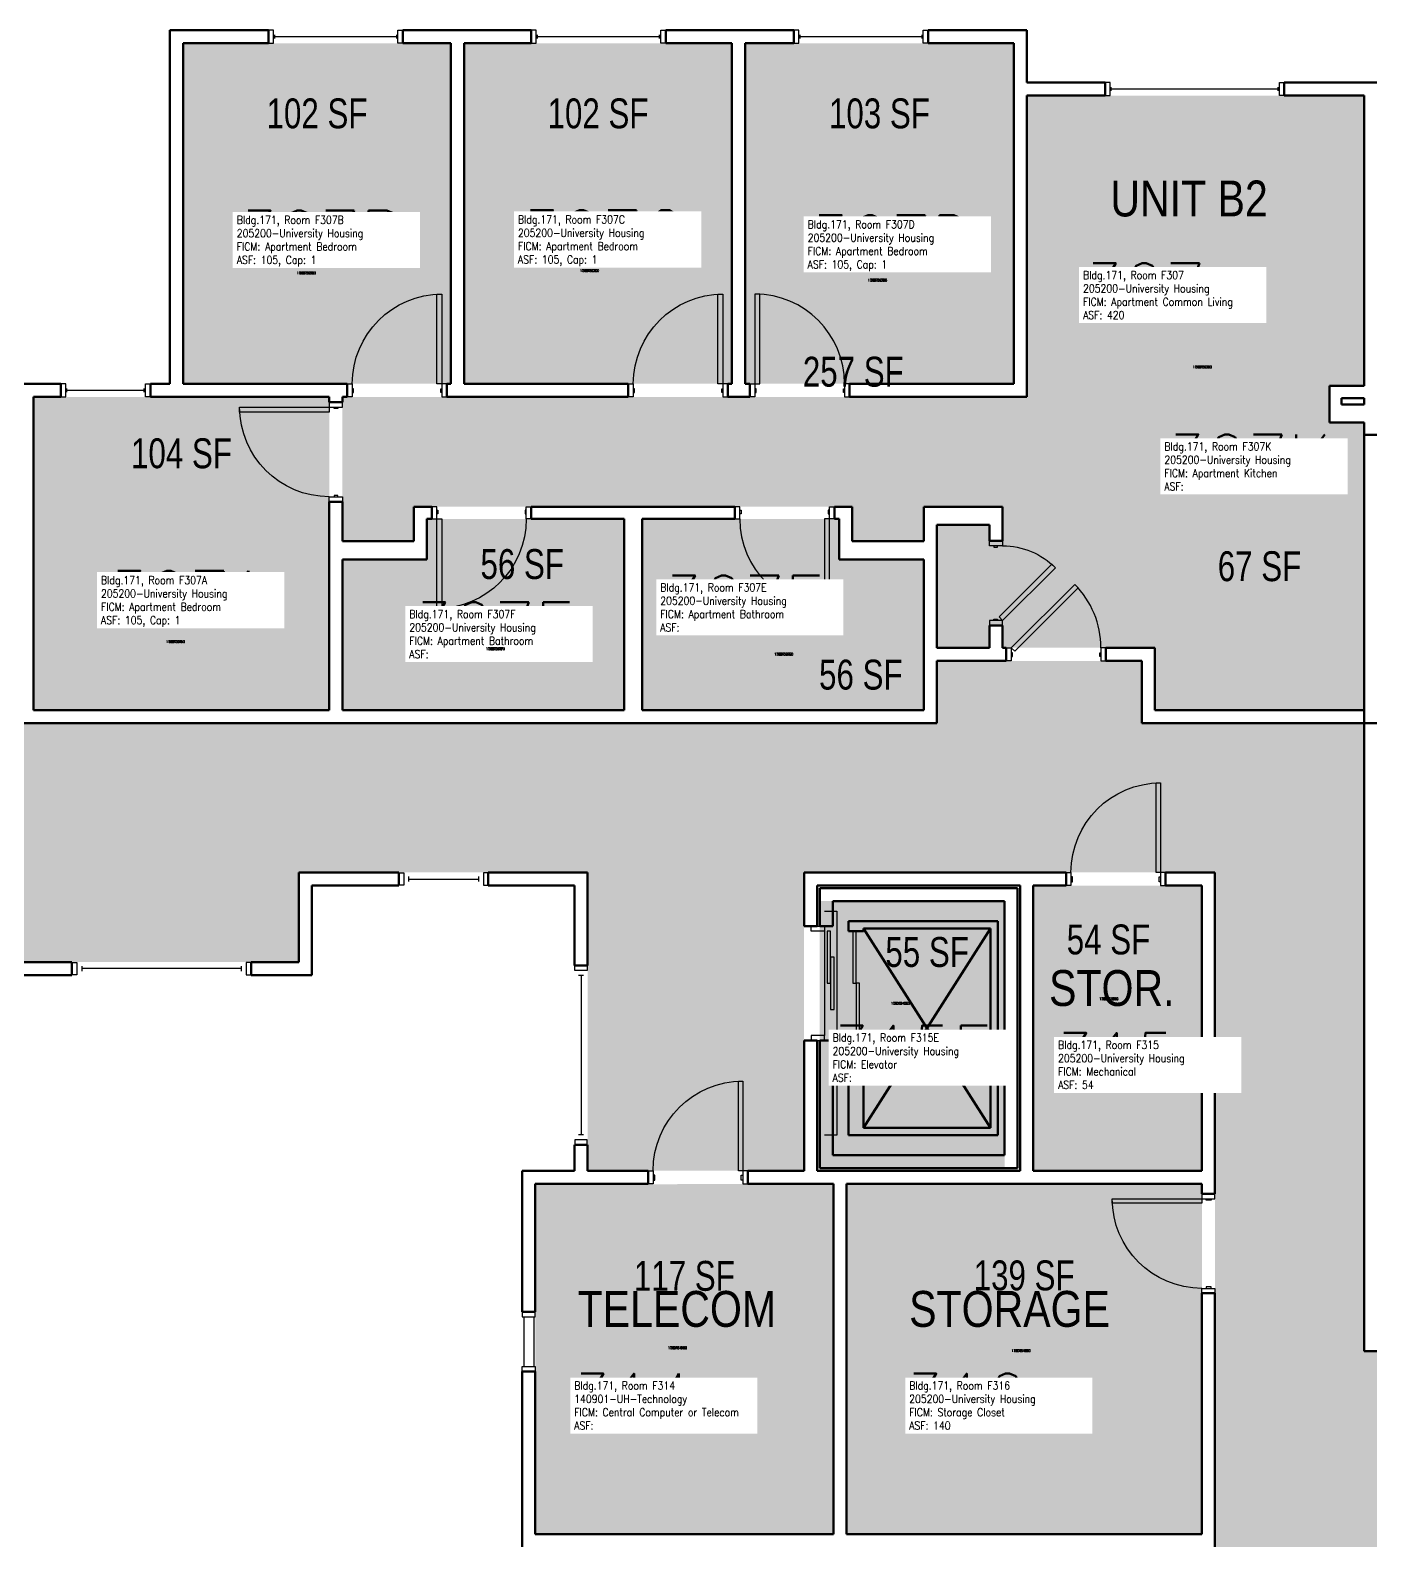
# Model space of a CAD drawing. Header units: inches. Extents: x -93 to 1643, y -75 to 1661.
# Drawn here: x 828 to 1366, y 1054 to 1661 of the extents above; entities that cross this region are included whole.
import ezdxf
from ezdxf.enums import TextEntityAlignment as Align

# ---------------------------------------------------------------- set-up
doc = ezdxf.new("R2010")
doc.units = ezdxf.units.IN
doc.header["$LTSCALE"] = 96
doc.header["$MEASUREMENT"] = 0
doc.layers.add('A-AREA-IDEN', color=1, linetype='Continuous', lineweight=18)
doc.layers.add('A-WALL', color=5, linetype='Continuous', lineweight=50)
for name, color, linetype in [('A-DOOR', 2, 'Continuous'), ('A-GLAZ', 1, 'Continuous'), ('A-IDEN-RNUM', 7, 'Continuous'), ('A-IDEN-SNUM', 4, 'Continuous'), ('A-IDEN-VNUM', 4, 'Continuous'), ('AREA-TEXT', 3, 'Continuous'), ('Rooms-Category-Color', 7, 'Continuous'), ('Rooms-College-Color', 7, 'Continuous'), ('Rooms-Department-Color', 7, 'Continuous'), ('Rooms-Division-Color', 7, 'Continuous'), ('Rooms-Information', 7, 'Continuous')]:
    doc.layers.add(name, color=color, linetype=linetype)
doc.styles.add('AREA', font='arial.ttf', dxfattribs={"width": 0.75, "height": 12})
doc.styles.add('ROOMSNUMBER', font='txt.shx', dxfattribs={"height": 0.03})
doc.styles.add('ROOMVNUMBER', font='simplex.shx', dxfattribs={"width": 0.85})
doc.styles.get("Standard").update_dxf_attribs({"font": 'ARIALN.TTF'})

msp = doc.modelspace()

# ---------------------------------------------------------------- hatches: boundary and pattern name
h = msp.add_hatch()
h.set_pattern_fill('ANSI31', color=256, style=0)
h.set_pattern_definition([(45, (764.89328, 2033.59211), (-0.088388348, 0.088388348), [])])
h.paths.add_polyline_path([(1096.36, 1449.64), (1155.1, 1449.64), (1155.1, 1440.43), (1096.36, 1440.43)], flags=9)
at = {"layer": 'Rooms-Category-Color', "true_color": 0x728ef3}
for points in [[(997, 1655.5), (889.37, 1655.5), (889.37, 1518.75), (997.01, 1518.76), (997.01, 1655.06)], [(1002.25, 1655.5), (1109.87, 1655.5), (1109.89, 1518.76), (1002.25, 1518.75), (1002.26, 1655.06)], [(1115.12, 1655.5), (1223.12, 1655.5), (1223.12, 1518.75), (1115.12, 1518.75), (1115.14, 1655.06)], [(1363.87, 1634.5), (1228.37, 1634.5), (1228.37, 1513.5), (953.37, 1513.5), (953.37, 1455.5), (982.12, 1455.5), (982.12, 1469.37), (1158.16, 1469.37), (1158.16, 1455.5), (1186.91, 1455.5), (1186.91, 1469.37), (1218.61, 1469.37), (1218.61, 1455.75), (1213.36, 1455.75), (1213.36, 1462.12), (1192.16, 1462.12), (1192.16, 1412.75), (1213.36, 1412.75), (1213.36, 1421.75), (1218.61, 1421.75), (1218.61, 1412.75), (1279.73, 1412.75), (1279.73, 1503.25), (1349.87, 1503.25), (1349.87, 1517.87), (1363.87, 1517.87)], [(829.39, 1387.75), (829.37, 1513.5), (948.12, 1513.5), (948.12, 1387.75)], [(1363.87, 1503.25), (1363.87, 1387.75), (1279.73, 1387.75), (1279.73, 1503.25)], [(987.39, 1464.5), (1066.52, 1464.5), (1066.52, 1387.75), (953.39, 1387.75), (953.37, 1448.25), (987.37, 1448.25)], [(1073.78, 1387.75), (1186.91, 1387.75), (1186.91, 1448.25), (1152.91, 1448.25), (1152.91, 1464.5), (1073.77, 1464.5)], [(1155.88, 1197.5), (1298.63, 1197.5), (1298.63, 1057.16), (1155.88, 1057.16)]]:
    msp.add_hatch(color=171, dxfattribs=at).paths.add_polyline_path(points)
at = {"layer": 'Rooms-Category-Color', "true_color": 0xadadad}
for points in [[(185.13, 1382.5), (274.52, 1382.5), (274.52, 1407.5), (356.84, 1407.5), (356.84, 1382.5), (685.25, 1382.5), (685.25, 1369), (693.25, 1369), (693.25, 1374), (724.88, 1374), (733.25, 1374), (733.25, 1372.5), (737.25, 1372.5), (737.25, 1477.5), (824.12, 1477.5), (824.12, 1382.5), (1192.16, 1382.5), (1192.16, 1407.5), (1274.48, 1407.5), (1274.48, 1382.5), (1363.87, 1382.5), (1363.87, 1322.5), (1138.87, 1322.5), (1138.87, 1202.75), (1051.88, 1202.75), (1051.88, 1322.5), (935.89, 1322.5), (935.89, 1286.5), (785.25, 1286.5), (785.25, 1300), (777.25, 1300), (777.25, 1295), (737.25, 1295), (737.25, 1296.5), (733.25, 1296.5), (733.25, 1286.5), (713.23, 1286.5), (622.11, 1286.5), (622.11, 1322.5), (185.13, 1322.5)], [(1363.87, 211), (1303.87, 211), (1303.87, 332.39), (1278.87, 332.39), (1278.87, 414.72), (1303.87, 414.72), (1303.87, 1145.53), (1303.87, 1145.53), (1303.87, 1227.86), (1303.87, 1227.86), (1303.87, 1322.5), (1363.87, 1322.5), (1363.87, 1130.22), (1388.87, 1130.22), (1388.87, 1047.89), (1363.87, 1047.89), (1363.87, 863.86), (1388.87, 863.86), (1388.87, 781.53), (1363.87, 781.53), (1363.87, 353.5), (1363.25, 353.5), (1363.25, 244), (1363.87, 244), (1363.87, 243)], [(1230.87, 1317.25), (1298.63, 1317.25), (1298.63, 1202.75), (1230.87, 1202.75)], [(1219.38, 1311), (1145.13, 1311), (1145.13, 1203.75), (1219.38, 1203.75)]]:
    msp.add_hatch(color=253, dxfattribs=at).paths.add_polyline_path(points)
at = {"layer": 'Rooms-Category-Color', "true_color": 0xe3c5e1}
msp.add_hatch(color=254, dxfattribs=at).paths.add_polyline_path([(1030.88, 1056.79), (1030.88, 1197.19), (1150.63, 1197.5), (1150.63, 1056.79)])
at = {"layer": 'Rooms-College-Color', "true_color": 0xadadad}
for points in [[(997, 1655.5), (889.37, 1655.5), (889.37, 1518.75), (997.01, 1518.76), (997.01, 1655.06)], [(1002.25, 1655.5), (1109.87, 1655.5), (1109.89, 1518.76), (1002.25, 1518.75), (1002.26, 1655.06)], [(1115.12, 1655.5), (1223.12, 1655.5), (1223.12, 1518.75), (1115.12, 1518.75), (1115.14, 1655.06)], [(1363.87, 1634.5), (1228.37, 1634.5), (1228.37, 1513.5), (953.37, 1513.5), (953.37, 1455.5), (982.12, 1455.5), (982.12, 1469.37), (1158.16, 1469.37), (1158.16, 1455.5), (1186.91, 1455.5), (1186.91, 1469.37), (1218.61, 1469.37), (1218.61, 1455.75), (1213.36, 1455.75), (1213.36, 1462.12), (1192.16, 1462.12), (1192.16, 1412.75), (1213.36, 1412.75), (1213.36, 1421.75), (1218.61, 1421.75), (1218.61, 1412.75), (1279.73, 1412.75), (1279.73, 1503.25), (1349.87, 1503.25), (1349.87, 1517.87), (1363.87, 1517.87)], [(829.39, 1387.75), (829.37, 1513.5), (948.12, 1513.5), (948.12, 1387.75)], [(1363.87, 1503.25), (1363.87, 1387.75), (1279.73, 1387.75), (1279.73, 1503.25)], [(185.13, 1382.5), (274.52, 1382.5), (274.52, 1407.5), (356.84, 1407.5), (356.84, 1382.5), (685.25, 1382.5), (685.25, 1369), (693.25, 1369), (693.25, 1374), (724.88, 1374), (733.25, 1374), (733.25, 1372.5), (737.25, 1372.5), (737.25, 1477.5), (824.12, 1477.5), (824.12, 1382.5), (1192.16, 1382.5), (1192.16, 1407.5), (1274.48, 1407.5), (1274.48, 1382.5), (1363.87, 1382.5), (1363.87, 1322.5), (1138.87, 1322.5), (1138.87, 1202.75), (1051.88, 1202.75), (1051.88, 1322.5), (935.89, 1322.5), (935.89, 1286.5), (785.25, 1286.5), (785.25, 1300), (777.25, 1300), (777.25, 1295), (737.25, 1295), (737.25, 1296.5), (733.25, 1296.5), (733.25, 1286.5), (713.23, 1286.5), (622.11, 1286.5), (622.11, 1322.5), (185.13, 1322.5)], [(987.39, 1464.5), (1066.52, 1464.5), (1066.52, 1387.75), (953.39, 1387.75), (953.37, 1448.25), (987.37, 1448.25)], [(1073.78, 1387.75), (1186.91, 1387.75), (1186.91, 1448.25), (1152.91, 1448.25), (1152.91, 1464.5), (1073.77, 1464.5)], [(1363.87, 211), (1303.87, 211), (1303.87, 332.39), (1278.87, 332.39), (1278.87, 414.72), (1303.87, 414.72), (1303.87, 1145.53), (1303.87, 1145.53), (1303.87, 1227.86), (1303.87, 1227.86), (1303.87, 1322.5), (1363.87, 1322.5), (1363.87, 1130.22), (1388.87, 1130.22), (1388.87, 1047.89), (1363.87, 1047.89), (1363.87, 863.86), (1388.87, 863.86), (1388.87, 781.53), (1363.87, 781.53), (1363.87, 353.5), (1363.25, 353.5), (1363.25, 244), (1363.87, 244), (1363.87, 243)], [(1230.87, 1317.25), (1298.63, 1317.25), (1298.63, 1202.75), (1230.87, 1202.75)], [(1219.38, 1311), (1145.13, 1311), (1145.13, 1203.75), (1219.38, 1203.75)], [(1030.88, 1056.79), (1030.88, 1197.19), (1150.63, 1197.5), (1150.63, 1056.79)], [(1155.88, 1197.5), (1298.63, 1197.5), (1298.63, 1057.16), (1155.88, 1057.16)]]:
    msp.add_hatch(color=253, dxfattribs=at).paths.add_polyline_path(points)
at = {"layer": 'Rooms-Department-Color', "true_color": 0x604aed}
for points in [[(997, 1655.5), (889.37, 1655.5), (889.37, 1518.75), (997.01, 1518.76), (997.01, 1655.06)], [(1002.25, 1655.5), (1109.87, 1655.5), (1109.89, 1518.76), (1002.25, 1518.75), (1002.26, 1655.06)], [(1115.12, 1655.5), (1223.12, 1655.5), (1223.12, 1518.75), (1115.12, 1518.75), (1115.14, 1655.06)], [(1363.87, 1634.5), (1228.37, 1634.5), (1228.37, 1513.5), (953.37, 1513.5), (953.37, 1455.5), (982.12, 1455.5), (982.12, 1469.37), (1158.16, 1469.37), (1158.16, 1455.5), (1186.91, 1455.5), (1186.91, 1469.37), (1218.61, 1469.37), (1218.61, 1455.75), (1213.36, 1455.75), (1213.36, 1462.12), (1192.16, 1462.12), (1192.16, 1412.75), (1213.36, 1412.75), (1213.36, 1421.75), (1218.61, 1421.75), (1218.61, 1412.75), (1279.73, 1412.75), (1279.73, 1503.25), (1349.87, 1503.25), (1349.87, 1517.87), (1363.87, 1517.87)], [(829.39, 1387.75), (829.37, 1513.5), (948.12, 1513.5), (948.12, 1387.75)], [(1363.87, 1503.25), (1363.87, 1387.75), (1279.73, 1387.75), (1279.73, 1503.25)], [(987.39, 1464.5), (1066.52, 1464.5), (1066.52, 1387.75), (953.39, 1387.75), (953.37, 1448.25), (987.37, 1448.25)], [(1073.78, 1387.75), (1186.91, 1387.75), (1186.91, 1448.25), (1152.91, 1448.25), (1152.91, 1464.5), (1073.77, 1464.5)], [(1030.88, 1056.79), (1030.88, 1197.19), (1150.63, 1197.5), (1150.63, 1056.79)], [(1155.88, 1197.5), (1298.63, 1197.5), (1298.63, 1057.16), (1155.88, 1057.16)]]:
    msp.add_hatch(color=173, dxfattribs=at).paths.add_polyline_path(points)
at = {"layer": 'Rooms-Department-Color', "true_color": 0xacacac}
for points in [[(185.13, 1382.5), (274.52, 1382.5), (274.52, 1407.5), (356.84, 1407.5), (356.84, 1382.5), (685.25, 1382.5), (685.25, 1369), (693.25, 1369), (693.25, 1374), (724.88, 1374), (733.25, 1374), (733.25, 1372.5), (737.25, 1372.5), (737.25, 1477.5), (824.12, 1477.5), (824.12, 1382.5), (1192.16, 1382.5), (1192.16, 1407.5), (1274.48, 1407.5), (1274.48, 1382.5), (1363.87, 1382.5), (1363.87, 1322.5), (1138.87, 1322.5), (1138.87, 1202.75), (1051.88, 1202.75), (1051.88, 1322.5), (935.89, 1322.5), (935.89, 1286.5), (785.25, 1286.5), (785.25, 1300), (777.25, 1300), (777.25, 1295), (737.25, 1295), (737.25, 1296.5), (733.25, 1296.5), (733.25, 1286.5), (713.23, 1286.5), (622.11, 1286.5), (622.11, 1322.5), (185.13, 1322.5)], [(1363.87, 211), (1303.87, 211), (1303.87, 332.39), (1278.87, 332.39), (1278.87, 414.72), (1303.87, 414.72), (1303.87, 1145.53), (1303.87, 1145.53), (1303.87, 1227.86), (1303.87, 1227.86), (1303.87, 1322.5), (1363.87, 1322.5), (1363.87, 1130.22), (1388.87, 1130.22), (1388.87, 1047.89), (1363.87, 1047.89), (1363.87, 863.86), (1388.87, 863.86), (1388.87, 781.53), (1363.87, 781.53), (1363.87, 353.5), (1363.25, 353.5), (1363.25, 244), (1363.87, 244), (1363.87, 243)], [(1230.87, 1317.25), (1298.63, 1317.25), (1298.63, 1202.75), (1230.87, 1202.75)], [(1219.38, 1311), (1145.13, 1311), (1145.13, 1203.75), (1219.38, 1203.75)]]:
    msp.add_hatch(color=253, dxfattribs=at).paths.add_polyline_path(points)
at = {"layer": 'Rooms-Division-Color', "true_color": 0x604aed}
for points in [[(997, 1655.5), (889.37, 1655.5), (889.37, 1518.75), (997.01, 1518.76), (997.01, 1655.06)], [(1002.25, 1655.5), (1109.87, 1655.5), (1109.89, 1518.76), (1002.25, 1518.75), (1002.26, 1655.06)], [(1115.12, 1655.5), (1223.12, 1655.5), (1223.12, 1518.75), (1115.12, 1518.75), (1115.14, 1655.06)], [(1363.87, 1634.5), (1228.37, 1634.5), (1228.37, 1513.5), (953.37, 1513.5), (953.37, 1455.5), (982.12, 1455.5), (982.12, 1469.37), (1158.16, 1469.37), (1158.16, 1455.5), (1186.91, 1455.5), (1186.91, 1469.37), (1218.61, 1469.37), (1218.61, 1455.75), (1213.36, 1455.75), (1213.36, 1462.12), (1192.16, 1462.12), (1192.16, 1412.75), (1213.36, 1412.75), (1213.36, 1421.75), (1218.61, 1421.75), (1218.61, 1412.75), (1279.73, 1412.75), (1279.73, 1503.25), (1349.87, 1503.25), (1349.87, 1517.87), (1363.87, 1517.87)], [(829.39, 1387.75), (829.37, 1513.5), (948.12, 1513.5), (948.12, 1387.75)], [(1363.87, 1503.25), (1363.87, 1387.75), (1279.73, 1387.75), (1279.73, 1503.25)], [(987.39, 1464.5), (1066.52, 1464.5), (1066.52, 1387.75), (953.39, 1387.75), (953.37, 1448.25), (987.37, 1448.25)], [(1073.78, 1387.75), (1186.91, 1387.75), (1186.91, 1448.25), (1152.91, 1448.25), (1152.91, 1464.5), (1073.77, 1464.5)], [(1030.88, 1056.79), (1030.88, 1197.19), (1150.63, 1197.5), (1150.63, 1056.79)], [(1155.88, 1197.5), (1298.63, 1197.5), (1298.63, 1057.16), (1155.88, 1057.16)]]:
    msp.add_hatch(color=173, dxfattribs=at).paths.add_polyline_path(points)
at = {"layer": 'Rooms-Division-Color', "true_color": 0xadadad}
for points in [[(185.13, 1382.5), (274.52, 1382.5), (274.52, 1407.5), (356.84, 1407.5), (356.84, 1382.5), (685.25, 1382.5), (685.25, 1369), (693.25, 1369), (693.25, 1374), (724.88, 1374), (733.25, 1374), (733.25, 1372.5), (737.25, 1372.5), (737.25, 1477.5), (824.12, 1477.5), (824.12, 1382.5), (1192.16, 1382.5), (1192.16, 1407.5), (1274.48, 1407.5), (1274.48, 1382.5), (1363.87, 1382.5), (1363.87, 1322.5), (1138.87, 1322.5), (1138.87, 1202.75), (1051.88, 1202.75), (1051.88, 1322.5), (935.89, 1322.5), (935.89, 1286.5), (785.25, 1286.5), (785.25, 1300), (777.25, 1300), (777.25, 1295), (737.25, 1295), (737.25, 1296.5), (733.25, 1296.5), (733.25, 1286.5), (713.23, 1286.5), (622.11, 1286.5), (622.11, 1322.5), (185.13, 1322.5)], [(1363.87, 211), (1303.87, 211), (1303.87, 332.39), (1278.87, 332.39), (1278.87, 414.72), (1303.87, 414.72), (1303.87, 1145.53), (1303.87, 1145.53), (1303.87, 1227.86), (1303.87, 1227.86), (1303.87, 1322.5), (1363.87, 1322.5), (1363.87, 1130.22), (1388.87, 1130.22), (1388.87, 1047.89), (1363.87, 1047.89), (1363.87, 863.86), (1388.87, 863.86), (1388.87, 781.53), (1363.87, 781.53), (1363.87, 353.5), (1363.25, 353.5), (1363.25, 244), (1363.87, 244), (1363.87, 243)], [(1230.87, 1317.25), (1298.63, 1317.25), (1298.63, 1202.75), (1230.87, 1202.75)], [(1219.38, 1311), (1145.13, 1311), (1145.13, 1203.75), (1219.38, 1203.75)]]:
    msp.add_hatch(color=253, dxfattribs=at).paths.add_polyline_path(points)

# ---------------------------------------------------------------- linework, layer by layer
at = {"layer": 'A-DOOR'}
for p, q in [((1280.32, 1322.5), (1280.32, 1358.5)), ((1280.32, 1358.5), (1282.07, 1358.5)), ((1282.07, 1358.5), (1282.07, 1322.5)), ((1244.07, 1317.25), (1244.07, 1322.5)), ((1244.07, 1322.5), (1246.07, 1322.5)), ((1246.07, 1322.5), (1246.07, 1317.25)), ((1282.07, 1322.5), (1280.32, 1322.5)), ((1284.07, 1322.5), (1282.07, 1322.5)), ((1282.07, 1322.5), (1282.07, 1317.25)), ((1284.07, 1317.25), (1284.07, 1322.5)), ((1246.07, 1317.25), (1244.07, 1317.25)), ((1246.69, 1320.75), (1246.07, 1320.75)), ((1246.07, 1320.75), (1246.07, 1318.75)), ((1246.07, 1318.75), (1246.69, 1318.75)), ((1246.69, 1318.75), (1246.69, 1320.75)), ((1281.44, 1318.75), (1281.44, 1320.75)), ((1281.44, 1320.75), (1282.07, 1320.75)), ((1282.07, 1318.75), (1281.44, 1318.75)), ((1282.07, 1320.75), (1282.07, 1318.75)), ((1282.07, 1317.25), (1284.07, 1317.25)), ((1147, 1307), (1152, 1307)), ((1152, 1307), (1152, 1217)), ((1141.75, 1299), (1141.75, 1301)), ((1141.75, 1301), (1147, 1301)), ((1147, 1299), (1141.75, 1299)), ((1147, 1301), (1147, 1299)), ((1147, 1299), (1147, 1257)), ((1159.75, 1299), (1158.38, 1299)), ((1158.38, 1299), (1158.38, 1278)), ((1159.75, 1278), (1159.75, 1299)), ((1158.38, 1278), (1159.75, 1278)), ((1161.13, 1278), (1159.75, 1278)), ((1159.75, 1278), (1159.75, 1257)), ((1161.13, 1257), (1161.13, 1278)), ((1141.75, 1257), (1141.75, 1255)), ((1147, 1257), (1141.75, 1257)), ((1147, 1255), (1147, 1257)), ((1159.75, 1257), (1161.13, 1257)), ((1141.75, 1255), (1147, 1255)), ((1112.47, 1202.75), (1112.47, 1238.75)), ((1112.47, 1238.75), (1114.22, 1238.75)), ((1114.22, 1238.75), (1114.22, 1202.75)), ((1152, 1217), (1147, 1217)), ((1076.22, 1197.5), (1076.22, 1202.75)), ((1076.22, 1202.75), (1078.22, 1202.75)), ((1078.22, 1202.75), (1078.22, 1197.5)), ((1114.22, 1202.75), (1112.47, 1202.75)), ((1116.22, 1202.75), (1114.22, 1202.75)), ((1114.22, 1202.75), (1114.22, 1197.5)), ((1116.22, 1197.5), (1116.22, 1202.75)), ((1078.22, 1197.5), (1076.22, 1197.5)), ((1078.85, 1201), (1078.22, 1201)), ((1078.22, 1201), (1078.22, 1199)), ((1078.22, 1199), (1078.85, 1199)), ((1078.85, 1199), (1078.85, 1201)), ((1113.6, 1199), (1113.6, 1201)), ((1113.6, 1201), (1114.22, 1201)), ((1114.22, 1199), (1113.6, 1199)), ((1114.22, 1201), (1114.22, 1199)), ((1114.22, 1197.5), (1116.22, 1197.5)), ((1262.63, 1189.75), (1262.63, 1191.5)), ((1262.63, 1191.5), (1298.63, 1191.5)), ((1298.63, 1189.75), (1262.63, 1189.75)), ((1303.87, 1193.5), (1298.63, 1193.5)), ((1298.63, 1193.5), (1298.63, 1191.5)), ((1298.63, 1191.5), (1298.63, 1189.75)), ((1298.63, 1191.5), (1303.87, 1191.5)), ((1300.38, 1190.87), (1300.38, 1191.5)), ((1300.38, 1191.5), (1302.38, 1191.5)), ((1302.38, 1190.87), (1300.38, 1190.87)), ((1302.38, 1191.5), (1302.38, 1190.87)), ((1303.87, 1191.5), (1303.87, 1193.5)), ((1298.63, 1153.5), (1298.63, 1155.5)), ((1298.63, 1155.5), (1303.87, 1155.5)), ((1303.87, 1153.5), (1298.63, 1153.5)), ((1302.38, 1156.12), (1300.38, 1156.12)), ((1300.38, 1156.12), (1300.38, 1155.5)), ((1300.38, 1155.5), (1302.38, 1155.5)), ((1302.38, 1155.5), (1302.38, 1156.12)), ((1303.87, 1155.5), (1303.87, 1153.5))]:
    msp.add_line(p, q, dxfattribs=at)
for points in [[(993.37, 1518.75), (991.37, 1518.75), (991.37, 1554.75), (993.37, 1554.75)], [(1106.25, 1518.75), (1104.25, 1518.75), (1104.25, 1554.75), (1106.25, 1554.75)], [(1119.12, 1518.75), (1121.12, 1518.75), (1121.12, 1554.75), (1119.12, 1554.75)], [(957.37, 1513.5), (955.37, 1513.5), (955.37, 1518.75), (957.37, 1518.75)], [(957.37, 1515.25), (957.87, 1515.25), (957.87, 1516.75), (957.37, 1516.75)], [(993.37, 1515.25), (992.87, 1515.25), (992.87, 1516.75), (993.37, 1516.75)], [(993.37, 1513.5), (995.37, 1513.5), (995.37, 1518.75), (993.37, 1518.75)], [(1070.25, 1513.5), (1068.25, 1513.5), (1068.25, 1518.75), (1070.25, 1518.75)], [(1070.25, 1515.25), (1070.75, 1515.25), (1070.75, 1516.75), (1070.25, 1516.75)], [(1106.25, 1515.25), (1105.75, 1515.25), (1105.75, 1516.75), (1106.25, 1516.75)], [(1106.25, 1513.5), (1108.25, 1513.5), (1108.25, 1518.75), (1106.25, 1518.75)], [(1119.12, 1513.5), (1117.12, 1513.5), (1117.12, 1518.75), (1119.12, 1518.75)], [(1119.12, 1515.25), (1119.62, 1515.25), (1119.62, 1516.75), (1119.12, 1516.75)], [(1155.12, 1515.25), (1154.62, 1515.25), (1154.62, 1516.75), (1155.12, 1516.75)], [(1155.12, 1513.5), (1157.12, 1513.5), (1157.12, 1518.75), (1155.12, 1518.75)], [(953.37, 1509.38), (953.37, 1511.38), (948.12, 1511.38), (948.12, 1509.38)], [(948.12, 1509.38), (948.12, 1507.38), (912.12, 1507.38), (912.12, 1509.38)], [(951.62, 1509.38), (951.62, 1508.88), (950.12, 1508.88), (950.12, 1509.38)], [(953.37, 1473.38), (953.37, 1471.38), (948.12, 1471.38), (948.12, 1473.38)], [(951.62, 1473.38), (951.62, 1473.88), (950.12, 1473.88), (950.12, 1473.38)], [(991.27, 1469.37), (989.27, 1469.37), (989.27, 1464.5), (991.27, 1464.5)], [(1027.27, 1469.37), (1029.27, 1469.37), (1029.27, 1464.5), (1027.27, 1464.5)], [(1113.02, 1469.37), (1111.02, 1469.37), (1111.02, 1464.5), (1113.02, 1464.5)], [(1149.02, 1469.37), (1151.02, 1469.37), (1151.02, 1464.5), (1149.02, 1464.5)], [(991.27, 1468), (991.77, 1468), (991.77, 1466.5), (991.27, 1466.5)], [(991.27, 1464.5), (993.27, 1464.5), (993.27, 1428.5), (991.27, 1428.5)], [(1027.27, 1468), (1026.77, 1468), (1026.77, 1466.5), (1027.27, 1466.5)], [(1113.02, 1468), (1113.52, 1468), (1113.52, 1466.5), (1113.02, 1466.5)], [(1149.02, 1464.5), (1147.02, 1464.5), (1147.02, 1428.5), (1149.02, 1428.5)], [(1149.02, 1468), (1148.52, 1468), (1148.52, 1466.5), (1149.02, 1466.5)], [(1213.36, 1453.7), (1213.36, 1455.7), (1218.61, 1455.7), (1218.61, 1453.7)], [(1215.11, 1453.7), (1215.11, 1453.2), (1216.61, 1453.2), (1216.61, 1453.7)], [(1218.61, 1423.7), (1217.19, 1425.11), (1238.41, 1446.33), (1239.82, 1444.91)], [(1222.09, 1412.75), (1223.51, 1411.33), (1248.96, 1436.79), (1247.55, 1438.2)], [(1213.36, 1423.7), (1213.36, 1421.7), (1218.61, 1421.7), (1218.61, 1423.7)], [(1215.11, 1423.7), (1215.11, 1424.2), (1216.61, 1424.2), (1216.61, 1423.7)], [(1222.09, 1407.5), (1220.09, 1407.5), (1220.09, 1412.75), (1222.09, 1412.75)], [(1222.09, 1409.25), (1222.59, 1409.25), (1222.59, 1410.75), (1222.09, 1410.75)], [(1258.09, 1409.25), (1257.59, 1409.25), (1257.59, 1410.75), (1258.09, 1410.75)], [(1258.09, 1407.5), (1260.09, 1407.5), (1260.09, 1412.75), (1258.09, 1412.75)], [(1149.5, 1299), (1148.13, 1299), (1148.13, 1278), (1149.5, 1278)], [(1150.88, 1288.5), (1149.5, 1288.5), (1149.5, 1267.5), (1150.88, 1267.5)]]:
    msp.add_lwpolyline(points, close=True, dxfattribs=at)
at = {"layer": 'A-DOOR', "extrusion": (0, 0, -1)}
for centre, radius, start, end in [((-993.37, 1518.75), 36, 0, 90), ((-1106.25, 1518.75), 36, 0, 90), ((-948.12, 1509.38), 36, 270, 0), ((-991.27, 1464.5), 36, 180, 270), ((-1218.61, 1423.7), 30, 90, 135), ((-1282.07, 1322.5), 36, 0, 90), ((-1114.22, 1202.75), 36, 360, 90), ((-1298.63, 1191.5), 36, 270, 0)]:
    msp.add_arc(centre, radius, start, end, dxfattribs=at)
at = {"layer": 'A-DOOR'}
for centre, start, end in [((1119.12, 1518.75), 0, 90), ((1149.02, 1464.5), 180, 270), ((1222.09, 1412.75), 0, 45)]:
    msp.add_arc(centre, 36, start, end, dxfattribs=at)
at = {"layer": 'A-GLAZ'}
for p, q in [((926.22, 1657.37), (926.22, 1658.87)), ((975.22, 1658.12), (926.22, 1658.12)), ((975.22, 1657.37), (975.22, 1658.87)), ((1031.75, 1657.37), (1031.75, 1658.87)), ((1080.75, 1658.12), (1031.75, 1658.12)), ((1080.75, 1657.37), (1080.75, 1658.87)), ((1137.22, 1657.37), (1137.22, 1658.87)), ((1186.22, 1658.12), (1137.22, 1658.12)), ((1186.22, 1657.37), (1186.22, 1658.87)), ((1262.26, 1636.37), (1262.26, 1637.87)), ((1329.26, 1637.12), (1262.26, 1637.12)), ((1329.26, 1636.37), (1329.26, 1637.87)), ((842.76, 1515.37), (842.76, 1516.87)), ((873.76, 1515.37), (873.76, 1516.87)), ((873.76, 1516.12), (842.76, 1516.12)), ((976.01, 1317.37), (976.01, 1322.37)), ((976.01, 1322.37), (978.01, 1322.37)), ((978.01, 1317.37), (976.01, 1317.37)), ((978.01, 1322.37), (978.01, 1317.37)), ((980.01, 1320.87), (980.01, 1318.87)), ((980.01, 1319.87), (1008.01, 1319.87)), ((1008.01, 1320.87), (1008.01, 1318.87)), ((1012.01, 1322.37), (1010.01, 1322.37)), ((1010.01, 1322.37), (1010.01, 1317.37)), ((1010.01, 1317.37), (1012.01, 1317.37)), ((1012.01, 1317.37), (1012.01, 1322.37)), ((844.72, 1281.38), (844.72, 1286.38)), ((844.72, 1286.38), (846.72, 1286.38)), ((846.72, 1286.38), (846.72, 1281.38)), ((916.72, 1286.38), (914.72, 1286.38)), ((914.72, 1286.38), (914.72, 1281.38)), ((916.72, 1281.38), (916.72, 1286.38)), ((846.72, 1281.38), (844.72, 1281.38)), ((848.72, 1284.88), (848.72, 1282.88)), ((912.72, 1283.88), (848.72, 1283.88)), ((912.72, 1284.88), (912.72, 1282.88)), ((914.72, 1281.38), (916.72, 1281.38)), ((1046.75, 1283.12), (1046.75, 1285.12)), ((1046.75, 1285.12), (1051.75, 1285.12)), ((1051.75, 1283.12), (1046.75, 1283.12)), ((1050.25, 1281.12), (1048.25, 1281.12)), ((1049.25, 1281.12), (1049.25, 1217.12)), ((1051.75, 1285.12), (1051.75, 1283.12)), ((1046.75, 1215.12), (1046.75, 1213.12)), ((1051.75, 1215.12), (1046.75, 1215.12)), ((1050.25, 1217.12), (1048.25, 1217.12)), ((1051.75, 1213.12), (1051.75, 1215.12)), ((1046.75, 1213.12), (1051.75, 1213.12)), ((1030.88, 1146.12), (1025.63, 1146.12)), ((1025.63, 1146.12), (1025.63, 1144.12)), ((1025.63, 1144.12), (1030.88, 1144.12)), ((1026.25, 1144.12), (1026.25, 1124.12)), ((1030.25, 1144.12), (1030.25, 1124.12)), ((1030.88, 1144.12), (1030.88, 1146.12)), ((1025.63, 1122.12), (1025.63, 1124.12)), ((1025.63, 1124.12), (1030.88, 1124.12)), ((1030.88, 1124.12), (1030.88, 1122.12)), ((1030.88, 1122.12), (1025.63, 1122.12))]:
    msp.add_line(p, q, dxfattribs=at)
for points in [[(925.72, 1660.75), (923.72, 1660.75), (923.72, 1655.5), (925.72, 1655.5)], [(975.72, 1660.75), (977.72, 1660.75), (977.72, 1655.5), (975.72, 1655.5)], [(1031.25, 1660.75), (1029.25, 1660.75), (1029.25, 1655.5), (1031.25, 1655.5)], [(1081.25, 1660.75), (1083.25, 1660.75), (1083.25, 1655.5), (1081.25, 1655.5)], [(1136.72, 1660.75), (1134.72, 1660.75), (1134.72, 1655.5), (1136.72, 1655.5)], [(1186.72, 1660.75), (1188.72, 1660.75), (1188.72, 1655.5), (1186.72, 1655.5)], [(1261.76, 1639.75), (1259.76, 1639.75), (1259.76, 1634.5), (1261.76, 1634.5)], [(1329.76, 1639.75), (1331.76, 1639.75), (1331.76, 1634.5), (1329.76, 1634.5)], [(842.26, 1518.75), (840.26, 1518.75), (840.26, 1513.5), (842.26, 1513.5)], [(874.26, 1518.75), (876.26, 1518.75), (876.26, 1513.5), (874.26, 1513.5)]]:
    msp.add_lwpolyline(points, close=True, dxfattribs=at)
at = {"layer": 'A-WALL'}
for p, q in [((884.12, 1660.75), (884.12, 1518.75)), ((923.72, 1660.75), (884.12, 1660.75)), ((923.72, 1655.5), (923.72, 1660.75)), ((977.72, 1660.75), (977.72, 1655.5)), ((1029.25, 1660.75), (977.72, 1660.75)), ((1029.25, 1655.5), (1029.25, 1660.75)), ((1134.72, 1660.75), (1083.25, 1660.75)), ((1083.25, 1660.75), (1083.25, 1655.5)), ((1134.72, 1655.5), (1134.72, 1660.75)), ((1228.37, 1660.75), (1188.72, 1660.75)), ((1188.72, 1660.75), (1188.72, 1655.5)), ((1228.37, 1639.75), (1228.37, 1660.75)), ((889.37, 1518.75), (889.37, 1655.5)), ((889.37, 1655.5), (923.72, 1655.5)), ((977.72, 1655.5), (997, 1655.5)), ((997, 1655.5), (997, 1518.75)), ((1002.25, 1518.75), (1002.25, 1655.5)), ((1002.25, 1655.5), (1029.25, 1655.5)), ((1083.25, 1655.5), (1109.87, 1655.5)), ((1109.87, 1655.5), (1109.87, 1518.75)), ((1115.12, 1655.5), (1134.72, 1655.5)), ((1115.12, 1518.75), (1115.12, 1655.5)), ((1188.72, 1655.5), (1223.12, 1655.5)), ((1223.12, 1655.5), (1223.12, 1518.75)), ((1259.76, 1639.75), (1228.37, 1639.75)), ((1259.76, 1634.5), (1259.76, 1639.75)), ((1369.12, 1639.75), (1331.76, 1639.75)), ((1331.76, 1639.75), (1331.76, 1634.5)), ((1228.37, 1513.5), (1228.37, 1634.5)), ((1228.37, 1634.5), (1259.76, 1634.5)), ((1331.76, 1634.5), (1363.87, 1634.5)), ((1363.87, 1634.5), (1363.87, 1517.87)), ((840.26, 1518.75), (824.12, 1518.75)), ((840.26, 1513.5), (840.26, 1518.75)), ((884.12, 1518.75), (876.26, 1518.75)), ((876.26, 1518.75), (876.26, 1513.5)), ((955.37, 1518.75), (889.37, 1518.75)), ((955.37, 1513.5), (955.37, 1518.75)), ((997, 1518.75), (995.37, 1518.75)), ((995.37, 1518.75), (995.37, 1513.5)), ((1068.25, 1518.75), (1002.25, 1518.75)), ((1068.25, 1513.5), (1068.25, 1518.75)), ((1109.87, 1518.75), (1108.25, 1518.75)), ((1108.25, 1518.75), (1108.25, 1513.5)), ((1117.12, 1518.75), (1115.12, 1518.75)), ((1117.12, 1513.5), (1117.12, 1518.75)), ((1223.12, 1518.75), (1157.12, 1518.75)), ((1157.12, 1518.75), (1157.12, 1513.5)), ((1349.87, 1517.87), (1349.87, 1503.25)), ((1363.87, 1517.87), (1349.87, 1517.87)), ((829.37, 1513.5), (840.26, 1513.5)), ((829.37, 1387.75), (829.37, 1513.5)), ((876.26, 1513.5), (884.75, 1513.5)), ((884.75, 1513.5), (948.12, 1513.5)), ((948.12, 1513.5), (948.12, 1511.38)), ((948.12, 1511.38), (953.37, 1511.38)), ((953.37, 1513.5), (955.37, 1513.5)), ((953.37, 1511.38), (953.37, 1513.5)), ((995.37, 1513.5), (1068.25, 1513.5)), ((1108.25, 1513.5), (1117.12, 1513.5)), ((1157.12, 1513.5), (1228.37, 1513.5)), ((1354.75, 1510.5), (1354.75, 1513)), ((1354.75, 1513), (1363.87, 1513)), ((1363.87, 1510.5), (1354.75, 1510.5)), ((1363.87, 1513), (1363.87, 1510.5)), ((1349.87, 1503.25), (1363.87, 1503.25)), ((1363.87, 1503.25), (1363.87, 1387.75)), ((1500.12, 1498.25), (1363.87, 1498.25)), ((1363.87, 1498.25), (1363.87, 1369.62)), ((953.37, 1471.38), (948.12, 1471.38)), ((948.12, 1471.38), (948.12, 1468.75)), ((948.12, 1468.75), (948.12, 1387.75)), ((953.37, 1468.75), (953.37, 1471.38)), ((953.37, 1455.5), (953.37, 1468.75)), ((989.27, 1469.37), (982.12, 1469.37)), ((982.12, 1469.37), (982.12, 1455.5)), ((989.27, 1464.5), (989.27, 1469.37)), ((1111.02, 1469.37), (1029.27, 1469.37)), ((1029.27, 1469.37), (1029.27, 1464.5)), ((1111.02, 1464.5), (1111.02, 1469.37)), ((1158.16, 1469.37), (1151.02, 1469.37)), ((1151.02, 1469.37), (1151.02, 1464.5)), ((1158.16, 1455.5), (1158.16, 1469.37)), ((1218.61, 1469.37), (1186.91, 1469.37)), ((1186.91, 1469.37), (1186.91, 1455.5)), ((1218.61, 1455.7), (1218.61, 1469.37)), ((987.37, 1464.5), (989.27, 1464.5)), ((987.37, 1448.25), (987.37, 1464.5)), ((1029.27, 1464.5), (1066.52, 1464.5)), ((1066.52, 1464.5), (1066.52, 1387.75)), ((1073.77, 1464.5), (1111.02, 1464.5)), ((1073.77, 1387.75), (1073.77, 1464.5)), ((1151.02, 1464.5), (1152.91, 1464.5)), ((1152.91, 1464.5), (1152.91, 1448.25)), ((1192.16, 1462.12), (1213.36, 1462.12)), ((1192.16, 1412.75), (1192.16, 1462.12)), ((1213.36, 1462.12), (1213.36, 1455.7)), ((982.12, 1455.5), (953.37, 1455.5)), ((1186.91, 1455.5), (1158.16, 1455.5)), ((1213.36, 1455.7), (1218.61, 1455.7)), ((953.37, 1387.75), (953.37, 1448.25)), ((953.37, 1448.25), (987.37, 1448.25)), ((1152.91, 1448.25), (1186.91, 1448.25)), ((1186.91, 1448.25), (1186.91, 1387.75)), ((1218.61, 1421.7), (1213.36, 1421.7)), ((1213.36, 1421.7), (1213.36, 1412.75)), ((1218.61, 1412.75), (1218.61, 1421.7)), ((1213.36, 1412.75), (1192.16, 1412.75)), ((1192.16, 1407.5), (1220.09, 1407.5)), ((1192.16, 1382.5), (1192.16, 1407.5)), ((1220.09, 1412.75), (1218.61, 1412.75)), ((1220.09, 1407.5), (1220.09, 1412.75)), ((1279.73, 1412.75), (1260.09, 1412.75)), ((1260.09, 1412.75), (1260.09, 1407.5)), ((1260.09, 1407.5), (1274.48, 1407.5)), ((1274.48, 1407.5), (1274.48, 1382.5)), ((1279.73, 1387.75), (1279.73, 1412.75)), ((948.12, 1387.75), (829.37, 1387.75)), ((1066.52, 1387.75), (953.37, 1387.75)), ((1186.91, 1387.75), (1073.77, 1387.75)), ((1363.87, 1387.75), (1279.73, 1387.75)), ((824.12, 1382.5), (952.75, 1382.5)), ((952.75, 1382.5), (1192.16, 1382.5)), ((1274.48, 1382.5), (1369.12, 1382.5)), ((1363.87, 1369.62), (1363.87, 1130.22)), ((935.89, 1322.5), (935.89, 1286.5)), ((976.01, 1322.5), (935.89, 1322.5)), ((976.01, 1317.25), (976.01, 1322.5)), ((1051.88, 1322.5), (1012.01, 1322.5)), ((1012.01, 1322.5), (1012.01, 1317.25)), ((1051.88, 1285.12), (1051.88, 1322.5)), ((1244.07, 1322.5), (1138.87, 1322.5)), ((1138.87, 1322.5), (1138.87, 1301)), ((1244.07, 1317.25), (1244.07, 1322.5)), ((1303.87, 1322.5), (1284.07, 1322.5)), ((1284.07, 1322.5), (1284.07, 1317.25)), ((1303.87, 1193.5), (1303.87, 1322.5)), ((941.14, 1281.25), (941.14, 1317.25)), ((941.14, 1317.25), (976.01, 1317.25)), ((1012.01, 1317.25), (1046.63, 1317.25)), ((1046.63, 1317.25), (1046.63, 1285.12)), ((1144.12, 1317.25), (1225.62, 1317.25)), ((1144.12, 1301), (1144.12, 1317.25)), ((1225.62, 1317.25), (1225.62, 1202.75)), ((1230.87, 1317.25), (1244.07, 1317.25)), ((1230.87, 1202.75), (1230.87, 1317.25)), ((1284.07, 1317.25), (1298.63, 1317.25)), ((1298.63, 1317.25), (1298.63, 1202.75)), ((1145.13, 1316.25), (1145.13, 1301)), ((1224.63, 1316.25), (1145.13, 1316.25)), ((1150.38, 1301), (1150.38, 1311)), ((1150.38, 1311), (1219.38, 1311)), ((1219.38, 1311), (1219.38, 1209)), ((1224.63, 1203.75), (1224.63, 1316.25)), ((1138.87, 1301), (1144.12, 1301)), ((1145.13, 1301), (1150.38, 1301)), ((1156.75, 1303), (1156.75, 1299)), ((1216.74, 1303), (1156.75, 1303)), ((1156.75, 1299), (1162.75, 1299)), ((1162.75, 1299), (1162.75, 1300)), ((1162.75, 1300), (1213.74, 1300)), ((1162.75, 1300), (1213.75, 1220)), ((1213.75, 1300), (1162.75, 1220)), ((1213.74, 1300), (1213.74, 1220)), ((1216.74, 1217), (1216.74, 1303)), ((844.72, 1286.5), (733.25, 1286.5)), ((844.72, 1281.25), (844.72, 1286.5)), ((935.89, 1286.5), (916.72, 1286.5)), ((916.72, 1286.5), (916.72, 1281.25)), ((733.25, 1281.25), (844.72, 1281.25)), ((916.72, 1281.25), (941.14, 1281.25)), ((1046.63, 1285.12), (1051.88, 1285.12)), ((1162.75, 1257), (1156.75, 1257)), ((1156.75, 1257), (1156.75, 1217)), ((1162.75, 1220), (1162.75, 1257)), ((1138.87, 1255), (1138.87, 1202.75)), ((1144.12, 1255), (1138.87, 1255)), ((1144.12, 1202.75), (1144.12, 1255)), ((1150.38, 1255), (1145.13, 1255)), ((1145.13, 1255), (1145.13, 1203.75)), ((1150.38, 1209), (1150.38, 1255)), ((1213.74, 1220), (1162.75, 1220)), ((1156.75, 1217), (1216.74, 1217)), ((1046.63, 1213.12), (1046.63, 1202.75)), ((1051.88, 1213.12), (1046.63, 1213.12)), ((1051.88, 1202.75), (1051.88, 1213.12)), ((1219.38, 1209), (1150.38, 1209)), ((1046.63, 1202.75), (1025.63, 1202.75)), ((1025.63, 1202.75), (1025.63, 1146.12)), ((1076.22, 1202.75), (1051.88, 1202.75)), ((1076.22, 1197.5), (1076.22, 1202.75)), ((1138.87, 1202.75), (1116.22, 1202.75)), ((1116.22, 1202.75), (1116.22, 1197.5)), ((1225.62, 1202.75), (1144.12, 1202.75)), ((1145.13, 1203.75), (1224.63, 1203.75)), ((1298.63, 1202.75), (1230.87, 1202.75)), ((1030.88, 1197.5), (1076.22, 1197.5)), ((1030.88, 1146.12), (1030.88, 1197.5)), ((1116.22, 1197.5), (1150.63, 1197.5)), ((1150.63, 1197.5), (1150.63, 1056.75)), ((1155.88, 1056.75), (1155.88, 1197.5)), ((1155.88, 1197.5), (1298.63, 1197.5)), ((1298.63, 1197.5), (1298.63, 1193.5)), ((1298.63, 1193.5), (1303.87, 1193.5)), ((1303.87, 1153.5), (1298.63, 1153.5)), ((1298.63, 1153.5), (1298.63, 1056.75)), ((1303.87, 1027.41), (1303.87, 1153.5)), ((1025.63, 1146.12), (1030.88, 1146.12)), ((1363.87, 1130.22), (1388.87, 1130.22)), ((1025.63, 1122.12), (1025.63, 1047.12)), ((1030.88, 1122.12), (1025.63, 1122.12)), ((1030.88, 1056.75), (1030.88, 1122.12)), ((1150.63, 1056.75), (1030.88, 1056.75)), ((1298.63, 1056.75), (1155.88, 1056.75))]:
    msp.add_line(p, q, dxfattribs=at)

# ---------------------------------------------------------------- texts
at = {"layer": 'A-AREA-IDEN'}
for s, p in [('UNIT B2', (1293.5, 1585.97)), ('STOR.', (1262.46, 1268.9)), ('TELECOM', (1087.74, 1140.04)), ('STORAGE', (1221.39, 1140.04))]:
    msp.add_text(s, height=14.4, dxfattribs=at).set_placement(p, align=Align.CENTER)
at = {"layer": 'A-IDEN-RNUM', "style": 'ROOMSNUMBER', "width": 0.85}
for s, p in [('0307-B0', (938.91, 1563.24)), ('0307-C0', (1052.65, 1564.2)), ('0307-D0', (1168.32, 1560.35)), ('0307-00', (1298.84, 1525.52)), ('0307-K0', (1303.18, 1486.43)), ('0307-A0', (886.37, 1415.23)), ('0307-F0', (1014.85, 1412.33)), ('0307-E0', (1130.69, 1410.17)), ('0315-E0', (1177.56, 1269.95)), ('0315-00', (1261.28, 1271.75)), ('0314-00', (1087.99, 1131.61)), ('0316-00', (1226, 1130.45))]:
    msp.add_text(s, height=1, dxfattribs=at).set_placement(p, align=Align.MIDDLE_CENTER)
at = {"layer": 'A-IDEN-SNUM', "style": 'ROOMSNUMBER', "width": 0.85}
for s, p in [('1710F307B0', (938.91, 1563.24)), ('1710F307C0', (1052.65, 1564.2)), ('1710F307D0', (1168.32, 1560.35)), ('1710F30700', (1298.84, 1525.52)), ('1710F307K0', (1303.18, 1486.43)), ('1710F307A0', (886.37, 1415.23)), ('1710F307F0', (1014.85, 1412.33)), ('1710F307E0', (1130.69, 1410.17)), ('1710F315E0', (1177.56, 1269.95)), ('1710F31500', (1261.28, 1271.75)), ('1710F31400', (1087.99, 1131.61)), ('1710F31600', (1226, 1130.45))]:
    msp.add_text(s, height=1, dxfattribs=at).set_placement(p, align=Align.MIDDLE_CENTER)
at = {"layer": 'A-IDEN-VNUM', "style": 'ROOMVNUMBER', "width": 0.85}
for s, p in [('307B', (944.65, 1577.07)), ('307C', (1058.06, 1577.24)), ('307D', (1174, 1575.28)), ('307', (1275.5, 1555.97)), ('307K', (1317.28, 1487.18)), ('307A', (891.01, 1432.4)), ('307E', (1114.31, 1430.56)), ('307F', (1013.52, 1419.83)), ('315E', (1181.71, 1249.74)), ('315', (1263.64, 1246.85)), ('314', (1069.74, 1110.04)), ('316', (1203.39, 1110.04))]:
    msp.add_text(s, height=22.5, dxfattribs=at).set_placement(p, align=Align.MIDDLE_CENTER)
at = {"layer": 'AREA-TEXT', "style": 'AREA', "width": 0.75}
for s, p in [('102 SF', (943.19, 1627.35)), ('102 SF', (1056.07, 1627.35)), ('103 SF', (1169.12, 1627.35)), ('257 SF', (1158.62, 1523.62)), ('104 SF', (888.75, 1490.85)), ('56 SF', (1025.63, 1446.37)), ('67 SF', (1321.8, 1445.5)), ('56 SF', (1161.64, 1401.96)), ('54 SF', (1261.13, 1295.61)), ('55 SF', (1188.28, 1290.58)), ('117 SF', (1090.75, 1160.52)), ('139 SF', (1227.25, 1160.71))]:
    msp.add_text(s, height=12, dxfattribs=at).set_placement(p, align=Align.MIDDLE_CENTER)

# ---------------------------------------------------------------- next in the draw order: texts
at = {"layer": 'Rooms-Information', "char_height": 3.2143, "width": 72, "attachment_point": 7, "style": 'ROOMVNUMBER', "bg_fill": 3, "box_fill_scale": 1.5, "bg_fill_color": 256, "bg_fill_true_color": 13158600, "bg_fill_transparency": 0}
for s, insert in [('Bldg.171, Room F307B^M^J205200-University Housing^M^JFICM: Apartment Bedroom^M^JASF: 105, Cap: 1', (910.96, 1565.82)), ('Bldg.171, Room F307C^M^J205200-University Housing^M^JFICM: Apartment Bedroom^M^JASF: 105, Cap: 1', (1023.91, 1565.99)), ('Bldg.171, Room F307D^M^J205200-University Housing^M^JFICM: Apartment Bedroom^M^JASF: 105, Cap: 1', (1140.3, 1564.03)), ('Bldg.171, Room F307^M^J205200-University Housing^M^JFICM: Apartment Common Living^M^JASF: 420', (1250.91, 1544.72)), ('Bldg.171, Room F307K^M^J205200-University Housing^M^JFICM: Apartment Kitchen^M^JASF: ', (1283.58, 1475.93)), ('Bldg.171, Room F307A^M^J205200-University Housing^M^JFICM: Apartment Bedroom^M^JASF: 105, Cap: 1', (856.41, 1421.15)), ('Bldg.171, Room F307E^M^J205200-University Housing^M^JFICM: Apartment Bathroom^M^JASF: ', (1081.07, 1419.31)), ('Bldg.171, Room F307F^M^J205200-University Housing^M^JFICM: Apartment Bathroom^M^JASF: ', (980.28, 1408.58)), ('Bldg.171, Room F315E^M^J205200-University Housing^M^JFICM: Elevator^M^JASF: ', (1150.29, 1238.49)), ('Bldg.171, Room F315^M^J205200-University Housing^M^JFICM: Mechanical^M^JASF: 54', (1240.88, 1235.6)), ('Bldg.171, Room F314^M^J140901-UH-Technology^M^JFICM: Central Computer or Telecom^M^JASF: ', (1046.52, 1098.79)), ('Bldg.171, Room F316^M^J205200-University Housing^M^JFICM: Storage Closet^M^JASF: 140', (1181.07, 1098.79))]:
    msp.add_mtext(s, dxfattribs=dict(at, insert=insert))

doc.saveas('drawing.dxf')
